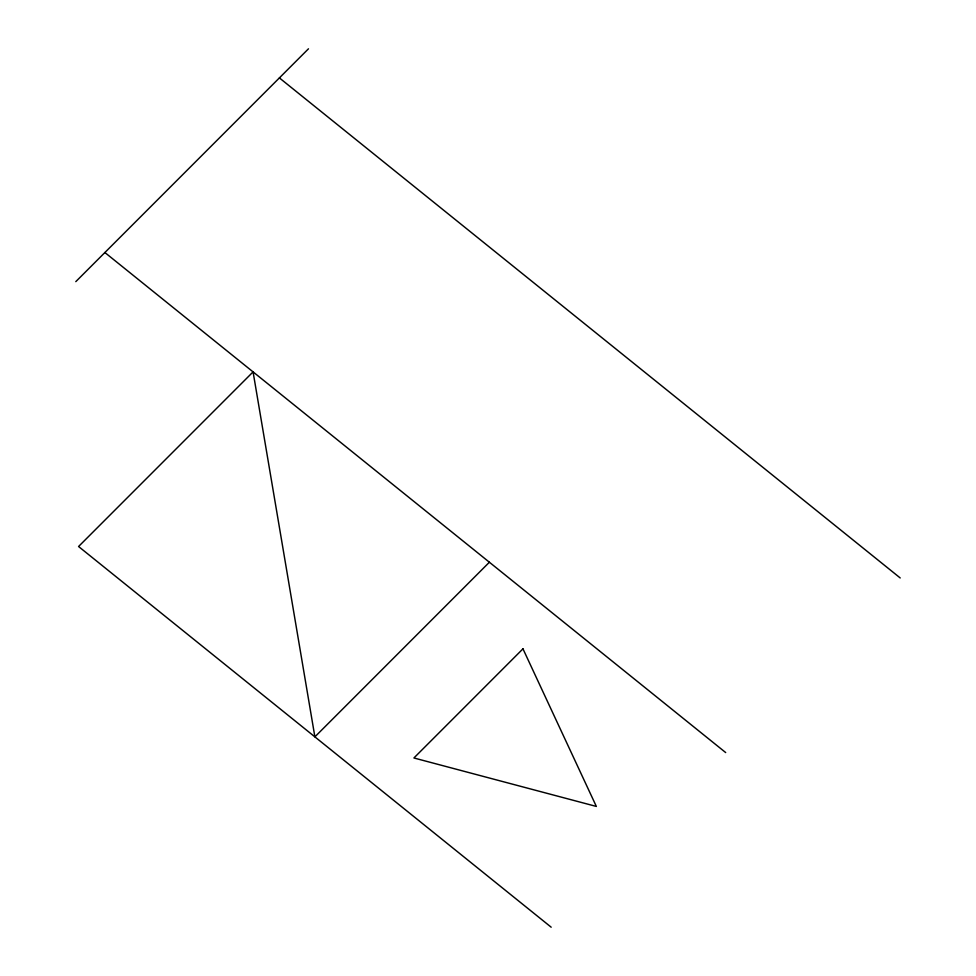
<?xml version="1.0" encoding="UTF-8"?>
<svg xmlns="http://www.w3.org/2000/svg" width="976" height="976" viewBox="0 0 976 976"><rect width="100%" height="100%" fill="white"/><g stroke="black" fill="none" stroke-linecap="round" stroke-linejoin="round"><path stroke-width="1.46" d="M75.799 281.637L308.477 48.8M489.379 562.237L314.882 736.856L253.077 371.893L78.568 546.511L551.184 927.2M279.392 77.909L900.201 577.951M104.883 252.528L725.693 752.569M522.965 648.833L413.909 757.974L596.348 806.432L522.965 648.833"/></g></svg>
